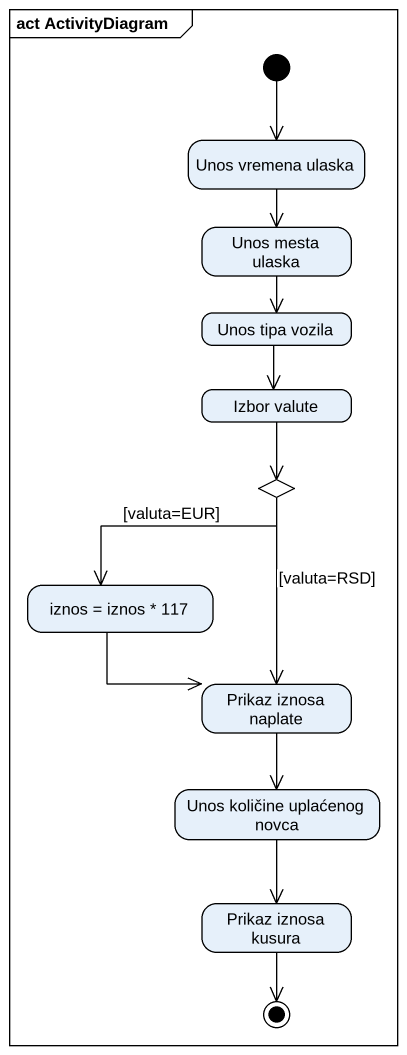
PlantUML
@startuml
mainframe act ActivityDiagram
hide empty description
state "Unos vremena ulaska" as Unos_vremena_ulaska
state "Unos mesta ulaska" as Unos_mesta_ulaska
state "Unos tipa vozila" as Unos_tipa_vozila
state "Izbor valute" as Izbor_valute
state choice1 <<choice>>
state "iznos = iznos * 117" as iznos_iznos_117
state "Prikaz iznosa naplate" as Prikaz_iznosa_naplate
state "Unos količine uplaćenog novca" as Unos_količine_uplaćenog
state "Prikaz iznosa kusura" as Prikaz_iznosa_kusura
[*] --> Unos_vremena_ulaska
Unos_vremena_ulaska --> Unos_mesta_ulaska
Unos_mesta_ulaska --> Unos_tipa_vozila
Unos_tipa_vozila --> Izbor_valute
Izbor_valute --> choice1
choice1 --> iznos_iznos_117 : [valuta=EUR]
choice1 --> Prikaz_iznosa_naplate : [valuta=RSD]
iznos_iznos_117 --> Prikaz_iznosa_naplate
Prikaz_iznosa_naplate --> Unos_količine_uplaćenog
Unos_količine_uplaćenog --> Prikaz_iznosa_kusura
Prikaz_iznosa_kusura --> [*]
@enduml
